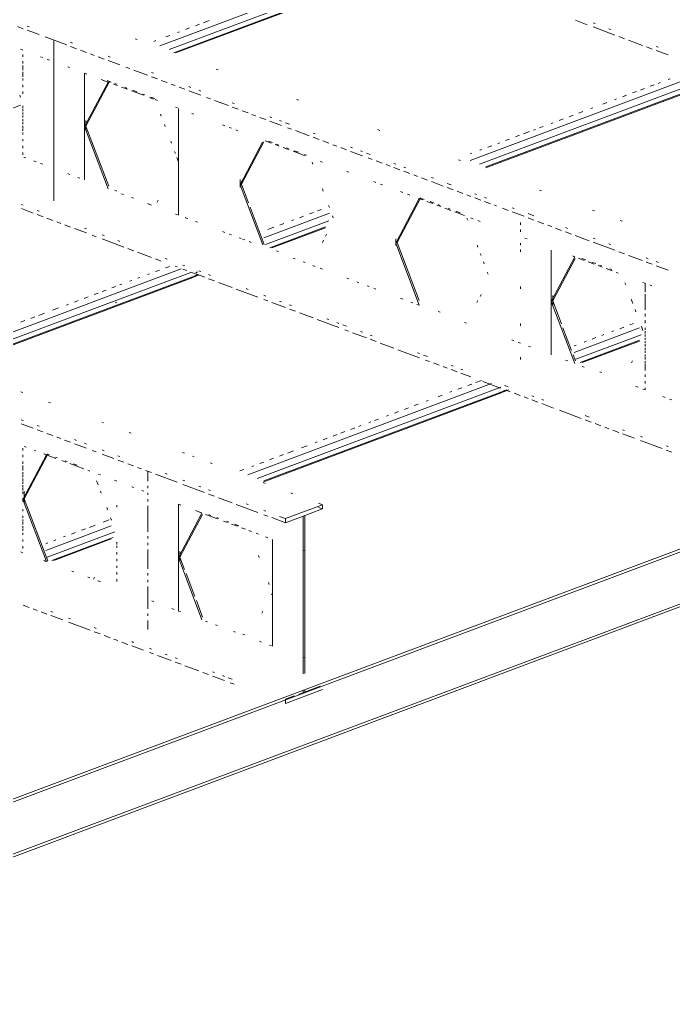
# Paper-space layout '03 3D Building and Roof' of a CAD drawing. Header units: millimetres. Extents: x 5 to 415, y 5 to 292.
# Drawn here: x 112.64 to 133.27, y 53.92 to 84.76 of the extents above; entities that cross this region are included whole.
import ezdxf

# ---------------------------------------------------------------- set-up
doc = ezdxf.new("R2010")
doc.units = ezdxf.units.MM
doc.layers.add('EXISTING', color=7, linetype='Continuous')
picture_1 = doc.add_image_def('image2.png', size_in_pixel=(1777, 905))

# ---------------------------------------------------------------- blocks, each defined once
blk = doc.blocks.new('SHEET_03')
at = {"layer": 'EXISTING', "color": 250, "lineweight": 9}
for p, q in [((96.061, 54.039), (211.603, 97.322)), ((96.061, 53.952), (211.603, 97.235)), ((96.061, 52.306), (211.603, 95.589)), ((96.061, 52.218), (211.603, 95.501)), ((117.066, 83.929), (124.627, 86.761)), ((124.924, 86.644), (117.364, 83.812)), ((117.504, 83.707), (125.126, 86.563)), ((117.566, 83.705), (125.001, 86.491)), ((112.762, 84.469), (112.575, 84.539)), ((112.886, 84.554), (112.948, 84.53)), ((118.191, 84.563), (118.316, 84.61)), ((118.441, 84.656), (118.628, 84.727)), ((130.546, 84.597), (130.173, 84.736)), ((130.732, 84.658), (130.794, 84.634)), ((131.416, 84.27), (130.732, 84.527)), ((113.259, 84.283), (112.886, 84.422)), ((114.13, 83.957), (113.446, 84.213)), ((117.254, 84.212), (117.379, 84.259)), ((117.628, 84.352), (117.691, 84.376)), ((117.878, 84.446), (118.003, 84.493)), ((131.23, 84.471), (131.292, 84.448)), ((131.727, 84.154), (131.541, 84.224)), ((113.722, 84.09), (113.722, 83.431)), ((114.254, 84.041), (114.316, 84.018)), ((114.441, 83.84), (114.254, 83.91)), ((116.353, 84.129), (116.291, 84.152)), ((116.879, 84.071), (116.941, 84.095)), ((132.287, 83.944), (131.851, 84.107)), ((132.598, 83.828), (132.411, 83.898)), ((132.722, 83.912), (132.784, 83.889)), ((112.75, 83.795), (112.676, 83.823)), ((112.75, 83.657), (112.75, 83.589)), ((112.75, 83.584), (112.75, 83.655)), ((113.375, 83.561), (113.305, 83.587)), ((114.751, 83.724), (114.565, 83.794)), ((115, 83.63), (114.876, 83.677)), ((115.435, 83.599), (115.498, 83.575)), ((133.095, 83.642), (132.722, 83.781)), ((112.75, 83.374), (112.75, 83.444)), ((112.75, 83.314), (112.75, 83.245)), ((113.583, 83.483), (113.513, 83.509)), ((113.722, 83.431), (113.722, 80.064)), ((115.311, 83.514), (115.124, 83.584)), ((115.808, 83.328), (115.435, 83.467)), ((112.75, 83.164), (112.75, 83.234)), ((112.75, 83.108), (112.75, 83.039)), ((112.75, 82.953), (112.75, 83.023)), ((114.162, 83.266), (114.225, 83.242)), ((114.694, 79.7), (114.694, 83.066)), ((114.694, 83.066), (114.694, 81.383)), ((114.768, 83.039), (114.694, 83.066)), ((116.119, 83.211), (115.995, 83.258)), ((116.679, 83.002), (116.244, 83.165)), ((116.803, 83.086), (116.865, 83.063)), ((118.902, 83.174), (118.84, 83.197)), ((126.85, 80.311), (134.473, 83.166)), ((134.77, 83.049), (127.147, 80.194)), ((112.75, 82.902), (112.75, 82.833)), ((112.75, 82.695), (112.75, 82.627)), ((114.694, 81.383), (115.434, 82.789)), ((115.479, 82.806), (114.738, 81.4)), ((115.434, 82.789), (115.212, 82.872)), ((115.294, 82.841), (115.483, 82.771)), ((115.528, 82.787), (115.402, 82.835)), ((115.405, 82.833), (115.479, 82.806)), ((115.479, 82.806), (115.434, 82.789)), ((115.609, 82.724), (115.735, 82.677)), ((115.716, 82.717), (115.653, 82.74)), ((116.99, 82.885), (116.803, 82.955)), ((117.301, 82.769), (117.114, 82.839)), ((117.549, 82.675), (117.425, 82.722)), ((127.35, 80.113), (134.848, 82.921)), ((127.35, 80.087), (134.723, 82.849)), ((132.536, 82.653), (132.661, 82.7)), ((132.786, 82.747), (132.848, 82.77)), ((133.098, 82.864), (133.161, 82.887)), ((112.651, 82.373), (112.676, 82.308)), ((112.75, 82.489), (112.75, 82.421)), ((115.861, 82.629), (116.049, 82.559)), ((116.031, 82.599), (115.968, 82.622)), ((116.175, 82.512), (116.553, 82.37)), ((116.345, 82.481), (116.22, 82.528)), ((116.597, 82.387), (116.534, 82.41)), ((117.86, 82.559), (117.674, 82.629)), ((117.985, 82.644), (118.047, 82.62)), ((118.358, 82.373), (117.985, 82.512)), ((118.296, 82.527), (118.358, 82.504)), ((131.661, 82.326), (131.786, 82.372)), ((131.973, 82.443), (132.098, 82.489)), ((132.223, 82.536), (132.348, 82.583)), ((112.678, 82.056), (110.616, 81.284)), ((116.741, 82.299), (116.867, 82.252)), ((116.912, 82.269), (116.786, 82.316)), ((116.99, 82.206), (116.916, 82.234)), ((118.669, 82.256), (118.544, 82.303)), ((119.228, 82.047), (118.793, 82.21)), ((119.353, 82.131), (119.415, 82.108)), ((121.452, 82.219), (121.39, 82.242)), ((131.036, 82.092), (131.161, 82.138)), ((131.411, 82.232), (131.473, 82.255)), ((112.75, 81.971), (112.75, 82.041)), ((112.75, 81.94), (112.75, 81.871)), ((112.75, 81.761), (112.75, 81.831)), ((117.089, 81.777), (117.113, 81.711)), ((117.559, 81.993), (117.622, 81.97)), ((117.656, 81.957), (117.656, 78.59)), ((117.656, 80.273), (117.656, 81.957)), ((118.143, 81.775), (118.073, 81.801)), ((119.539, 81.93), (119.353, 82)), ((119.85, 81.814), (119.663, 81.884)), ((120.099, 81.72), (119.974, 81.767)), ((129.974, 81.694), (130.099, 81.74)), ((130.286, 81.811), (130.411, 81.858)), ((130.661, 81.951), (130.724, 81.975)), ((112.75, 81.734), (112.75, 81.665)), ((112.75, 81.55), (112.75, 81.62)), ((112.75, 81.527), (112.75, 81.459)), ((114.738, 81.572), (114.738, 81.297)), ((114.738, 81.4), (114.738, 81.54)), ((117.212, 81.45), (117.237, 81.384)), ((119.115, 81.41), (119.045, 81.436)), ((120.41, 81.604), (120.223, 81.674)), ((120.534, 81.689), (120.596, 81.665)), ((120.907, 81.418), (120.534, 81.557)), ((120.845, 81.572), (120.907, 81.549)), ((121.031, 81.502), (121.156, 81.456)), ((129.412, 81.483), (129.474, 81.506)), ((129.661, 81.577), (129.786, 81.623)), ((112.75, 81.34), (112.75, 81.41)), ((112.75, 81.321), (112.75, 81.253)), ((112.75, 81.129), (112.75, 81.2)), ((114.694, 81.383), (114.738, 81.4)), ((114.694, 81.383), (114.694, 79.7)), ((115.434, 79.422), (114.694, 81.383)), ((114.738, 81.259), (114.738, 81.4)), ((114.738, 81.4), (115.454, 79.504)), ((119.323, 81.332), (119.254, 81.358)), ((119.531, 81.254), (119.462, 81.28)), ((121.218, 81.301), (121.094, 81.348)), ((121.777, 81.092), (121.342, 81.255)), ((121.902, 81.176), (121.964, 81.153)), ((124.001, 81.264), (123.939, 81.287)), ((128.537, 81.155), (128.724, 81.226)), ((128.849, 81.272), (128.912, 81.296)), ((129.037, 81.343), (129.162, 81.389)), ((112.75, 80.919), (112.75, 80.989)), ((117.41, 80.927), (117.434, 80.862)), ((119.601, 79.545), (120.308, 80.887)), ((120.352, 80.904), (119.645, 79.562)), ((120.39, 80.933), (120.579, 80.862)), ((120.623, 80.879), (120.497, 80.926)), ((120.705, 80.815), (120.83, 80.768)), ((120.812, 80.808), (120.749, 80.831)), ((122.088, 80.975), (121.902, 81.045)), ((122.399, 80.859), (122.213, 80.929)), ((122.648, 80.766), (122.524, 80.812)), ((127.725, 80.851), (127.787, 80.874)), ((127.974, 80.945), (128.099, 80.991)), ((128.287, 81.062), (128.412, 81.109)), ((112.75, 80.709), (112.75, 80.779)), ((112.75, 80.772), (112.75, 80.703)), ((112.75, 80.498), (112.75, 80.568)), ((112.75, 80.565), (112.75, 80.497)), ((117.533, 80.6), (117.558, 80.535)), ((120.956, 80.721), (121.145, 80.65)), ((121.126, 80.69), (121.064, 80.714)), ((121.271, 80.603), (121.648, 80.461)), ((121.441, 80.572), (121.315, 80.619)), ((121.693, 80.478), (121.63, 80.502)), ((122.959, 80.649), (122.772, 80.719)), ((123.083, 80.734), (123.145, 80.71)), ((123.456, 80.463), (123.083, 80.602)), ((123.394, 80.617), (123.456, 80.594)), ((123.581, 80.547), (123.705, 80.501)), ((126.85, 80.523), (126.912, 80.547)), ((127.162, 80.64), (127.225, 80.664)), ((127.412, 80.734), (127.537, 80.781)), ((112.841, 80.394), (112.778, 80.417)), ((113.097, 80.298), (113.166, 80.272)), ((113.305, 80.22), (113.375, 80.194)), ((117.607, 80.404), (117.656, 80.273)), ((117.656, 78.59), (117.656, 80.273)), ((121.872, 80.265), (121.897, 80.2)), ((122.193, 80.257), (122.119, 80.285)), ((123.767, 80.346), (123.643, 80.393)), ((124.078, 80.23), (123.892, 80.3)), ((124.451, 80.221), (124.513, 80.198)), ((126.55, 80.309), (126.488, 80.332)), ((113.722, 80.064), (113.722, 79.038)), ((114.225, 79.875), (114.162, 79.899)), ((122.969, 79.966), (123.032, 79.943)), ((124.327, 80.137), (124.202, 80.183)), ((124.638, 80.02), (124.451, 80.09)), ((124.762, 80.105), (124.824, 80.081)), ((124.949, 79.904), (124.762, 79.974)), ((114.54, 79.758), (114.477, 79.781)), ((119.601, 79.511), (119.601, 79.717)), ((119.601, 79.615), (119.601, 79.545)), ((119.645, 79.665), (119.645, 79.527)), ((119.645, 79.562), (119.645, 79.632)), ((123.883, 79.624), (123.813, 79.65)), ((125.197, 79.811), (125.073, 79.857)), ((125.508, 79.694), (125.322, 79.764)), ((125.633, 79.779), (125.695, 79.755)), ((126.006, 79.508), (125.633, 79.647)), ((126.13, 79.592), (126.254, 79.546)), ((115.653, 79.374), (115.716, 79.35)), ((119.601, 79.545), (119.645, 79.562)), ((119.601, 79.545), (119.601, 79.475)), ((120.317, 77.649), (119.601, 79.545)), ((119.645, 79.562), (119.867, 78.973)), ((122.193, 79.416), (122.218, 79.35)), ((124.091, 79.546), (124.022, 79.572)), ((124.73, 79.307), (124.656, 79.335)), ((126.316, 79.391), (126.13, 79.461)), ((126.627, 79.275), (126.441, 79.345)), ((129.1, 79.354), (129.037, 79.377)), ((115.924, 79.239), (115.861, 79.263)), ((116.238, 79.121), (116.175, 79.145)), ((117.017, 79.059), (116.983, 78.995)), ((124.508, 77.707), (125.248, 79.113)), ((125.293, 79.129), (124.552, 77.723)), ((124.952, 79.224), (124.878, 79.251)), ((125.234, 79.118), (125.36, 79.071)), ((125.293, 79.129), (125.248, 79.113)), ((125.404, 79.088), (125.278, 79.135)), ((125.486, 79.024), (125.674, 78.953)), ((125.719, 78.97), (125.593, 79.017)), ((126.876, 79.182), (126.752, 79.228)), ((127, 79.266), (127.063, 79.243)), ((127.187, 79.065), (127, 79.135)), ((127.311, 79.15), (127.373, 79.126)), ((127.498, 78.949), (127.311, 79.019)), ((112.7, 78.927), (112.762, 78.904)), ((113.073, 78.657), (112.7, 78.796)), ((113.197, 78.741), (113.259, 78.718)), ((116.804, 78.909), (116.678, 78.956)), ((119.917, 78.843), (120.361, 77.666)), ((121.789, 78.627), (121.914, 78.674)), ((122.039, 78.721), (122.164, 78.768)), ((122.391, 78.893), (122.415, 78.827)), ((125.8, 78.906), (125.926, 78.859)), ((125.908, 78.899), (125.845, 78.923)), ((126.052, 78.812), (126.241, 78.741)), ((126.222, 78.781), (126.159, 78.805)), ((126.366, 78.694), (126.681, 78.576)), ((126.537, 78.663), (126.411, 78.711)), ((127.684, 78.879), (127.622, 78.902)), ((128.057, 78.739), (127.871, 78.809)), ((128.182, 78.824), (128.244, 78.8)), ((128.555, 78.553), (128.182, 78.693)), ((130.778, 78.725), (130.716, 78.748)), ((113.383, 78.54), (113.197, 78.61)), ((113.694, 78.424), (113.508, 78.494)), ((113.943, 78.33), (113.819, 78.377)), ((117.622, 78.603), (117.559, 78.626)), ((117.865, 78.512), (117.934, 78.486)), ((117.937, 78.485), (117.874, 78.509)), ((118.251, 78.367), (118.188, 78.391)), ((120.352, 77.876), (122.414, 78.649)), ((122.399, 78.415), (120.399, 77.666)), ((121.226, 78.417), (121.289, 78.44)), ((121.476, 78.51), (121.601, 78.557)), ((122.514, 78.566), (122.539, 78.501)), ((126.754, 78.492), (126.779, 78.427)), ((126.952, 78.475), (126.878, 78.502)), ((127.174, 78.391), (127.1, 78.419)), ((128.442, 78.356), (128.442, 78.283)), ((128.679, 78.637), (128.866, 78.567)), ((128.866, 78.436), (128.679, 78.506)), ((129.177, 78.32), (128.99, 78.39)), ((131.649, 78.399), (131.587, 78.422)), ((114.254, 78.214), (114.067, 78.284)), ((114.751, 78.028), (114.378, 78.167)), ((114.689, 78.182), (114.751, 78.159)), ((119.045, 78.07), (119.115, 78.044)), ((120.477, 78.136), (120.664, 78.206)), ((120.539, 77.561), (122.289, 78.217)), ((120.602, 77.559), (122.289, 78.191)), ((120.851, 78.276), (120.976, 78.323)), ((128.442, 78.136), (128.442, 78.063)), ((129.425, 78.227), (129.301, 78.273)), ((129.736, 78.11), (129.55, 78.18)), ((129.861, 78.195), (129.923, 78.171)), ((130.047, 77.994), (129.861, 78.064)), ((115.062, 77.911), (114.938, 77.958)), ((115.249, 77.972), (115.311, 77.949)), ((115.933, 77.585), (115.249, 77.841)), ((115.746, 77.786), (115.808, 77.763)), ((119.254, 77.992), (119.323, 77.966)), ((119.635, 77.849), (119.572, 77.872)), ((119.675, 77.834), (119.749, 77.806)), ((119.95, 77.731), (119.887, 77.754)), ((122.227, 77.796), (122.193, 77.732)), ((122.328, 77.988), (122.294, 77.924)), ((124.508, 77.847), (124.508, 77.707)), ((124.508, 77.672), (124.508, 77.81)), ((124.552, 77.723), (124.552, 77.794)), ((128.651, 77.838), (128.581, 77.864)), ((130.607, 77.784), (130.171, 77.947)), ((130.731, 77.869), (130.793, 77.845)), ((131.415, 77.481), (130.731, 77.738)), ((116.244, 77.469), (116.057, 77.539)), ((116.803, 77.259), (116.368, 77.422)), ((120.749, 77.465), (120.812, 77.441)), ((124.508, 77.707), (124.552, 77.723)), ((124.508, 77.707), (124.508, 77.637)), ((125.248, 75.746), (124.508, 77.707)), ((124.552, 77.723), (125.243, 75.893)), ((127.075, 77.643), (127.1, 77.577)), ((128.442, 77.71), (128.442, 77.641)), ((128.442, 77.504), (128.442, 77.435)), ((129.414, 76.659), (129.414, 77.483)), ((129.414, 77.482), (129.414, 77.412)), ((131.229, 77.682), (131.291, 77.659)), ((131.726, 77.365), (131.539, 77.435)), ((117.114, 77.143), (116.928, 77.212)), ((117.239, 77.227), (117.301, 77.204)), ((121.334, 77.212), (121.271, 77.236)), ((121.648, 77.095), (121.585, 77.118)), ((127.174, 77.381), (127.199, 77.316)), ((127.273, 77.12), (127.297, 77.055)), ((129.414, 75.869), (130.155, 77.275)), ((129.414, 77.271), (129.414, 77.201)), ((130.166, 77.227), (129.459, 75.885)), ((130.078, 77.303), (130.141, 77.28)), ((130.155, 77.275), (130.081, 77.302)), ((130.267, 77.233), (130.455, 77.162)), ((130.5, 77.179), (130.374, 77.226)), ((130.581, 77.115), (130.77, 77.044)), ((130.814, 77.061), (130.689, 77.108)), ((132.286, 77.155), (131.85, 77.318)), ((132.41, 77.24), (132.472, 77.216)), ((132.596, 77.039), (132.41, 77.109)), ((132.721, 77.123), (132.783, 77.1)), ((110.122, 74.044), (117.745, 76.9)), ((116.933, 76.808), (117.058, 76.855)), ((117.245, 76.926), (117.37, 76.972)), ((117.612, 76.956), (117.549, 76.98)), ((117.798, 77.017), (117.86, 76.994)), ((117.922, 76.84), (117.798, 76.886)), ((118.296, 76.831), (118.358, 76.808)), ((121.897, 77.001), (121.971, 76.974)), ((122.119, 76.918), (122.193, 76.89)), ((129.414, 77.061), (129.414, 75.869)), ((130.896, 76.997), (131.022, 76.95)), ((131.003, 76.99), (130.94, 77.014)), ((131.147, 76.903), (131.336, 76.832)), ((131.318, 76.872), (131.255, 76.896)), ((133.094, 76.852), (132.721, 76.992)), ((118.043, 76.783), (110.483, 73.951)), ((110.622, 73.846), (118.183, 76.679)), ((110.685, 73.844), (118.058, 76.606)), ((116.121, 76.504), (116.183, 76.528)), ((116.371, 76.598), (116.433, 76.621)), ((116.683, 76.715), (116.746, 76.738)), ((118.482, 76.63), (118.047, 76.793)), ((118.183, 76.679), (118.058, 76.606)), ((118.102, 76.623), (118.227, 76.695)), ((118.102, 76.623), (118.29, 76.693)), ((118.198, 76.774), (118.26, 76.798)), ((118.227, 76.695), (118.29, 76.719)), ((118.606, 76.715), (118.669, 76.691)), ((118.793, 76.514), (118.606, 76.584)), ((123.032, 76.576), (122.969, 76.6)), ((127.396, 76.793), (127.421, 76.728)), ((129.414, 76.453), (129.414, 76.521)), ((131.462, 76.785), (131.525, 76.761)), ((115.246, 76.177), (115.371, 76.223)), ((115.558, 76.294), (115.683, 76.34)), ((115.808, 76.387), (115.871, 76.411)), ((119.353, 76.304), (118.917, 76.467)), ((120.161, 76.001), (119.477, 76.257)), ((119.788, 76.272), (119.85, 76.249)), ((123.347, 76.458), (123.284, 76.482)), ((123.605, 76.362), (123.674, 76.336)), ((123.813, 76.284), (123.883, 76.258)), ((128.442, 76.336), (128.442, 76.267)), ((129.414, 76.247), (129.414, 76.315)), ((131.735, 76.458), (131.76, 76.393)), ((132.377, 76.442), (132.303, 76.47)), ((132.377, 76.442), (132.377, 76.236)), ((132.377, 76.372), (132.377, 76.442)), ((132.377, 76.162), (132.377, 76.232)), ((132.585, 76.364), (132.516, 76.39)), ((114.371, 75.849), (114.496, 75.896)), ((114.684, 75.966), (114.809, 76.013)), ((114.996, 76.083), (115.121, 76.13)), ((120.347, 76.062), (120.41, 76.039)), ((120.472, 75.885), (120.347, 75.931)), ((120.845, 75.876), (120.907, 75.853)), ((124.656, 75.968), (124.73, 75.94)), ((127.1, 75.894), (127.066, 75.83)), ((127.201, 76.086), (127.167, 76.022)), ((129.414, 75.285), (129.414, 76.109)), ((129.414, 75.869), (129.459, 75.885)), ((129.459, 76.057), (129.459, 75.782)), ((129.459, 75.885), (129.459, 76.026)), ((129.459, 75.745), (129.459, 75.885)), ((129.459, 75.885), (129.73, 75.166)), ((131.933, 75.935), (131.982, 75.805)), ((132.377, 76.099), (132.377, 76.03)), ((132.377, 75.601), (132.377, 76.021)), ((132.377, 75.893), (132.377, 75.824)), ((113.684, 75.591), (113.871, 75.662)), ((114.121, 75.755), (114.184, 75.779)), ((115.654, 75.822), (115.716, 75.845)), ((121.031, 75.675), (120.596, 75.838)), ((121.156, 75.76), (121.218, 75.736)), ((121.342, 75.559), (121.156, 75.629)), ((125.045, 75.822), (124.982, 75.846)), ((125.174, 75.774), (125.248, 75.746)), ((129.414, 75.869), (129.414, 74.185)), ((130.155, 73.908), (129.414, 75.869)), ((132.056, 75.609), (132.081, 75.543)), ((132.377, 75.686), (132.377, 75.618)), ((112.684, 75.217), (112.809, 75.264)), ((112.997, 75.334), (113.122, 75.381)), ((113.247, 75.428), (113.434, 75.498)), ((121.902, 75.349), (121.467, 75.512)), ((122.71, 75.046), (122.026, 75.302)), ((122.337, 75.317), (122.399, 75.294)), ((125.845, 75.556), (125.908, 75.532)), ((132.377, 75.48), (132.377, 75.412)), ((132.377, 75.39), (132.377, 75.46)), ((132.377, 75.274), (132.377, 75.205)), ((122.648, 75.201), (122.71, 75.177)), ((122.835, 75.131), (122.959, 75.084)), ((123.021, 74.93), (122.897, 74.976)), ((126.744, 75.186), (126.681, 75.209)), ((128.442, 75.168), (128.442, 75.099)), ((129.414, 75.079), (129.414, 75.147)), ((129.78, 75.036), (130.051, 74.317)), ((130.135, 74.258), (132.197, 75.031)), ((131.572, 75.009), (131.697, 75.056)), ((131.885, 75.126), (132.01, 75.173)), ((132.254, 75.086), (132.303, 74.955)), ((132.377, 75.18), (132.377, 75.25)), ((132.377, 74.969), (132.377, 75.039)), ((123.581, 74.72), (123.145, 74.883)), ((123.394, 74.921), (123.456, 74.898)), ((123.705, 74.805), (123.767, 74.781)), ((123.892, 74.604), (123.705, 74.674)), ((128.165, 74.654), (128.234, 74.627)), ((129.414, 74.185), (129.414, 74.941)), ((132.245, 74.82), (130.183, 74.048)), ((130.323, 73.943), (132.197, 74.645)), ((130.698, 74.682), (130.823, 74.728)), ((131.01, 74.799), (131.072, 74.822)), ((131.322, 74.916), (131.385, 74.939)), ((132.377, 74.931), (132.377, 74.862)), ((132.377, 74.759), (132.377, 74.829)), ((132.377, 74.725), (132.377, 74.656)), ((124.451, 74.394), (124.016, 74.557)), ((125.259, 74.091), (124.575, 74.347)), ((128.373, 74.575), (128.442, 74.549)), ((128.442, 74.549), (128.379, 74.573)), ((128.757, 74.432), (128.694, 74.455)), ((130.135, 74.471), (130.198, 74.494)), ((130.385, 73.941), (132.197, 74.62)), ((130.448, 74.588), (130.51, 74.611)), ((132.377, 74.548), (132.377, 74.619)), ((132.377, 74.518), (132.377, 74.45)), ((132.377, 74.338), (132.377, 74.408)), ((125.197, 74.246), (125.259, 74.222)), ((125.384, 74.176), (125.508, 74.129)), ((128.442, 74.11), (128.442, 74.037)), ((130.101, 74.186), (130.175, 73.99)), ((132.377, 74.312), (132.377, 74.244)), ((132.377, 74.128), (132.377, 74.198)), ((132.377, 74.106), (132.377, 74.037)), ((125.57, 73.975), (125.446, 74.021)), ((125.881, 73.858), (125.695, 73.928)), ((126.13, 73.765), (126.006, 73.812)), ((126.254, 73.85), (126.316, 73.826)), ((126.441, 73.649), (126.254, 73.719)), ((126.565, 73.733), (126.627, 73.71)), ((129.859, 74.019), (129.933, 73.991)), ((130.455, 73.795), (130.392, 73.819)), ((131.973, 73.992), (131.939, 73.928)), ((132.377, 73.917), (132.377, 73.987)), ((132.377, 73.9), (132.377, 73.694)), ((132.377, 73.707), (132.377, 73.777)), ((126.876, 73.486), (126.565, 73.602)), ((130.94, 73.647), (131.003, 73.623)), ((132.377, 73.496), (132.377, 73.566)), ((132.377, 73.556), (132.377, 73.488)), ((119.844, 70.403), (127.529, 73.282)), ((127.827, 73.165), (120.141, 70.286)), ((126.467, 73.097), (126.592, 73.143)), ((126.779, 73.214), (126.904, 73.261)), ((127.029, 73.307), (127.217, 73.378)), ((127.809, 73.136), (127.249, 73.346)), ((127.933, 73.221), (128.057, 73.174)), ((132.081, 73.186), (132.155, 73.159)), ((132.154, 73.159), (132.091, 73.183)), ((132.303, 73.103), (132.377, 73.075)), ((132.377, 73.286), (132.377, 73.356)), ((132.377, 73.35), (132.377, 73.282)), ((132.377, 73.075), (132.377, 73.146)), ((132.377, 73.144), (132.377, 73.075)), ((112.746, 72.995), (112.684, 73.018)), ((120.343, 70.205), (127.904, 73.037)), ((120.343, 70.179), (127.779, 72.965)), ((125.842, 72.863), (125.967, 72.909)), ((126.217, 73.003), (126.279, 73.026)), ((127.904, 73.037), (127.779, 72.965)), ((127.823, 72.981), (128.073, 73.075)), ((127.823, 72.981), (127.948, 73.054)), ((127.948, 73.054), (128.011, 73.077)), ((128.12, 73.02), (127.995, 73.066)), ((128.431, 72.903), (128.244, 72.973)), ((128.679, 72.81), (128.555, 72.857)), ((128.804, 72.895), (128.866, 72.871)), ((132.933, 72.867), (133.002, 72.841)), ((113.616, 72.668), (113.554, 72.692)), ((124.78, 72.465), (124.905, 72.512)), ((125.092, 72.582), (125.217, 72.629)), ((125.467, 72.722), (125.53, 72.746)), ((128.99, 72.694), (128.804, 72.764)), ((129.114, 72.778), (129.177, 72.755)), ((129.488, 72.507), (129.114, 72.647)), ((133.141, 72.789), (133.21, 72.763)), ((124.217, 72.254), (124.28, 72.277)), ((124.467, 72.348), (124.592, 72.394)), ((130.358, 72.181), (129.674, 72.438)), ((130.482, 72.266), (130.607, 72.219)), ((112.698, 72.138), (112.761, 72.115)), ((113.071, 71.867), (112.698, 72.007)), ((113.196, 71.952), (113.258, 71.929)), ((115.295, 72.04), (115.233, 72.063)), ((123.093, 71.833), (123.218, 71.88)), ((123.343, 71.926), (123.405, 71.95)), ((123.655, 72.043), (123.718, 72.067)), ((123.842, 72.114), (123.967, 72.16)), ((130.669, 72.065), (130.482, 72.135)), ((130.98, 71.948), (130.793, 72.018)), ((131.229, 71.855), (131.104, 71.902)), ((113.382, 71.751), (113.196, 71.821)), ((113.693, 71.635), (113.507, 71.704)), ((113.942, 71.541), (113.818, 71.588)), ((116.165, 71.713), (116.103, 71.737)), ((122.53, 71.622), (122.655, 71.669)), ((122.78, 71.716), (122.905, 71.762)), ((131.539, 71.739), (131.353, 71.809)), ((131.664, 71.823), (131.726, 71.8)), ((132.037, 71.552), (131.664, 71.692)), ((132.223, 71.614), (132.286, 71.59)), ((112.784, 71.296), (112.847, 71.273)), ((114.253, 71.425), (114.066, 71.495)), ((114.377, 71.509), (114.439, 71.486)), ((114.75, 71.239), (114.377, 71.378)), ((114.688, 71.393), (114.75, 71.37)), ((121.531, 71.248), (121.718, 71.318)), ((121.968, 71.411), (122.031, 71.435)), ((122.218, 71.505), (122.343, 71.552)), ((132.907, 71.226), (132.223, 71.483)), ((133.032, 71.311), (133.094, 71.288)), ((112.75, 71.172), (112.75, 71.241)), ((112.75, 71.239), (112.75, 71.169)), ((112.75, 70.966), (112.75, 71.034)), ((112.75, 69.626), (113.49, 71.032)), ((112.75, 71.029), (112.75, 70.959)), ((113.535, 71.048), (112.794, 69.643)), ((113.099, 71.179), (113.161, 71.155)), ((113.413, 71.061), (113.791, 70.919)), ((113.49, 71.032), (113.416, 71.06)), ((113.535, 71.048), (113.49, 71.032)), ((113.583, 71.03), (113.52, 71.054)), ((113.835, 70.936), (113.772, 70.96)), ((115.061, 71.122), (114.937, 71.169)), ((115.248, 71.183), (115.31, 71.16)), ((115.621, 70.912), (115.248, 71.052)), ((115.745, 70.997), (115.807, 70.974)), ((117.844, 71.085), (117.782, 71.108)), ((118.155, 70.968), (118.093, 70.991)), ((120.843, 70.99), (120.968, 71.037)), ((121.093, 71.084), (121.281, 71.154)), ((133.218, 71.11), (133.032, 71.18)), ((112.75, 70.818), (112.75, 70.748)), ((112.75, 70.622), (112.75, 70.691)), ((113.979, 70.849), (114.105, 70.802)), ((114.15, 70.818), (114.087, 70.842)), ((114.231, 70.754), (114.671, 70.589)), ((114.464, 70.7), (114.338, 70.747)), ((115.932, 70.796), (115.745, 70.866)), ((116.242, 70.68), (116.056, 70.749)), ((116.491, 70.586), (116.367, 70.633)), ((118.715, 70.759), (118.653, 70.782)), ((119.969, 70.662), (120.031, 70.686)), ((120.219, 70.756), (120.343, 70.803)), ((120.531, 70.873), (120.656, 70.92)), ((112.75, 70.608), (112.75, 70.538)), ((112.75, 70.416), (112.75, 70.485)), ((112.75, 70.397), (112.75, 70.327)), ((114.797, 70.542), (114.86, 70.519)), ((115.194, 70.394), (115.12, 70.421)), ((116.802, 70.47), (116.616, 70.54)), ((116.684, 70.495), (116.684, 70.202)), ((117.61, 70.167), (116.926, 70.423)), ((117.237, 70.438), (117.3, 70.415)), ((119.594, 70.522), (119.719, 70.569)), ((112.75, 70.21), (112.75, 70.279)), ((112.75, 70.187), (112.75, 70.117)), ((112.75, 70.004), (112.75, 70.073)), ((115.07, 70.215), (115.12, 70.085)), ((115.712, 70.199), (115.638, 70.227)), ((116.181, 70.024), (116.244, 70)), ((116.684, 70.055), (116.684, 69.982)), ((117.797, 70.228), (117.859, 70.205)), ((118.481, 69.841), (117.797, 70.097)), ((118.294, 70.042), (118.357, 70.019)), ((120.394, 70.13), (120.331, 70.153)), ((112.75, 69.977), (112.75, 69.906)), ((112.75, 69.798), (112.75, 69.866)), ((112.794, 69.883), (112.794, 69.54)), ((112.794, 69.643), (112.794, 69.853)), ((115.194, 69.889), (115.218, 69.823)), ((116.496, 69.906), (116.559, 69.882)), ((116.684, 69.835), (116.684, 69.767)), ((118.605, 69.926), (118.667, 69.902)), ((118.792, 69.725), (118.605, 69.794)), ((121.264, 69.804), (121.202, 69.827)), ((112.75, 69.592), (112.75, 69.66)), ((112.75, 69.626), (112.794, 69.643)), ((112.75, 69.626), (112.75, 69.556)), ((113.49, 67.665), (112.75, 69.626)), ((112.794, 69.502), (112.794, 69.643)), ((112.794, 69.643), (113.535, 67.682)), ((115.712, 69.444), (115.712, 69.375)), ((116.684, 69.629), (116.684, 69.56)), ((116.684, 69.423), (116.684, 68.599)), ((117.656, 66.104), (117.656, 69.471)), ((117.656, 69.471), (117.656, 67.788)), ((117.731, 69.443), (117.656, 69.471)), ((119.351, 69.515), (118.916, 69.678)), ((120.16, 69.212), (119.476, 69.468)), ((119.787, 69.483), (119.849, 69.46)), ((121.03, 69.017), (122.197, 69.454)), ((122.197, 69.454), (122.072, 69.501)), ((122.197, 69.323), (122.197, 69.454)), ((112.75, 69.248), (112.75, 69.317)), ((112.75, 69.042), (112.75, 69.111)), ((115.391, 69.366), (115.416, 69.3)), ((117.656, 67.788), (118.397, 69.194)), ((118.408, 69.146), (117.701, 67.804)), ((118.194, 69.27), (118.383, 69.199)), ((118.397, 69.194), (118.323, 69.221)), ((118.509, 69.152), (118.886, 69.011)), ((118.679, 69.121), (118.616, 69.145)), ((120.346, 69.273), (120.408, 69.25)), ((120.471, 69.096), (120.346, 69.142)), ((122.197, 69.323), (121.03, 68.886)), ((121.591, 69.096), (121.636, 69.113)), ((121.591, 67.997), (121.591, 69.096)), ((121.636, 69.113), (121.636, 68.014)), ((122.072, 69.37), (122.197, 69.323)), ((112.75, 68.995), (112.75, 68.925)), ((112.75, 68.836), (112.75, 68.904)), ((112.75, 68.784), (112.75, 68.714)), ((113.47, 68.015), (115.532, 68.788)), ((114.845, 68.743), (115.032, 68.813)), ((115.282, 68.907), (115.47, 68.977)), ((115.515, 69.039), (115.539, 68.974)), ((118.931, 69.027), (118.868, 69.051)), ((119.075, 68.94), (119.201, 68.893)), ((119.245, 68.909), (119.182, 68.933)), ((119.327, 68.846), (119.515, 68.775)), ((119.56, 68.792), (119.434, 68.839)), ((121.03, 68.886), (120.595, 69.049)), ((120.844, 69.087), (121.03, 69.017)), ((121.03, 69.017), (121.03, 68.886)), ((112.75, 68.63), (112.75, 68.698)), ((112.75, 68.574), (112.75, 68.504)), ((115.643, 68.601), (113.518, 67.805)), ((114.283, 68.532), (114.408, 68.579)), ((114.595, 68.649), (114.72, 68.696)), ((119.641, 68.728), (119.767, 68.681)), ((119.953, 68.611), (119.878, 68.639)), ((119.893, 68.633), (119.956, 68.61)), ((120.175, 68.528), (120.101, 68.556)), ((112.75, 68.363), (112.75, 68.293)), ((113.47, 68.228), (113.533, 68.252)), ((113.658, 67.7), (115.595, 68.426)), ((113.72, 67.698), (115.532, 68.377)), ((113.72, 68.322), (113.783, 68.345)), ((114.033, 68.439), (114.095, 68.462)), ((115.712, 68.276), (115.712, 68.207)), ((115.712, 68.095), (115.712, 68.165)), ((116.684, 68.461), (116.684, 68.392)), ((116.684, 68.255), (116.684, 68.186)), ((120.471, 68.417), (120.397, 68.445)), ((120.619, 68.361), (120.619, 64.995)), ((120.619, 66.678), (120.619, 68.361)), ((112.68, 67.969), (112.75, 67.943)), ((112.75, 68.153), (112.75, 68.083)), ((112.75, 68.08), (112.75, 68.149)), ((115.712, 67.885), (115.712, 67.955)), ((116.684, 68.049), (116.684, 67.43)), ((117.701, 67.976), (117.701, 67.701)), ((117.701, 67.804), (117.701, 67.945)), ((121.636, 68.014), (121.591, 67.997)), ((121.591, 64.63), (121.591, 67.997)), ((121.636, 68.014), (121.636, 64.647)), ((113.476, 67.67), (113.413, 67.694)), ((113.416, 67.693), (113.49, 67.665)), ((113.535, 67.682), (113.49, 67.665)), ((115.712, 67.674), (115.712, 67.745)), ((117.656, 67.788), (117.701, 67.804)), ((117.656, 67.788), (117.656, 66.104)), ((118.397, 65.827), (117.656, 67.788)), ((117.701, 67.734), (117.701, 67.804)), ((117.701, 67.804), (117.849, 67.412)), ((120.175, 67.854), (120.199, 67.789)), ((114.357, 67.341), (114.294, 67.364)), ((115.712, 67.464), (115.712, 67.534)), ((115.712, 67.254), (115.712, 67.324)), ((116.684, 67.293), (116.684, 67.224)), ((117.898, 67.282), (118.17, 66.563)), ((114.86, 67.152), (114.797, 67.176)), ((115.005, 67.174), (114.972, 67.11)), ((115.175, 67.034), (115.112, 67.058)), ((115.12, 67.055), (115.194, 67.027)), ((115.712, 67.108), (115.712, 67.039)), ((116.684, 67.087), (116.684, 67.018)), ((120.496, 67.005), (120.52, 66.939)), ((116.684, 66.881), (116.684, 66.469)), ((120.619, 66.678), (120.585, 66.614)), ((120.619, 64.995), (120.619, 66.678)), ((116.684, 66.469), (116.684, 66.175)), ((116.873, 66.398), (116.81, 66.421)), ((118.219, 66.432), (118.417, 65.909)), ((112.947, 66.218), (112.761, 66.288)), ((113.196, 66.125), (113.071, 66.171)), ((113.507, 66.008), (113.32, 66.078)), ((113.631, 66.093), (113.693, 66.07)), ((116.684, 66.029), (116.684, 65.956)), ((117.448, 66.182), (117.518, 66.156)), ((117.656, 66.104), (117.731, 66.077)), ((120.316, 66.103), (120.282, 66.039)), ((114.004, 65.822), (113.631, 65.962)), ((114.191, 65.883), (114.253, 65.86)), ((114.875, 65.496), (114.191, 65.752)), ((116.684, 65.809), (116.684, 65.516)), ((118.572, 65.762), (118.509, 65.785)), ((114.999, 65.581), (115.061, 65.557)), ((115.185, 65.38), (114.999, 65.449)), ((118.886, 65.644), (118.823, 65.667)), ((119.452, 65.432), (119.389, 65.455)), ((115.496, 65.263), (115.31, 65.333)), ((115.745, 65.17), (115.621, 65.217)), ((116.056, 65.053), (115.869, 65.123)), ((116.18, 65.138), (116.242, 65.115)), ((119.685, 65.378), (119.748, 65.354)), ((120.27, 65.125), (120.207, 65.149)), ((116.553, 64.867), (116.18, 65.007)), ((116.74, 64.928), (116.802, 64.905)), ((116.864, 64.751), (116.74, 64.797)), ((120.585, 65.007), (120.522, 65.031)), ((117.424, 64.541), (116.989, 64.704)), ((117.237, 64.742), (117.3, 64.719)), ((117.548, 64.626), (117.61, 64.602)), ((117.735, 64.425), (117.548, 64.494)), ((121.591, 64.63), (121.636, 64.647)), ((121.591, 64.118), (121.591, 64.63)), ((121.636, 64.647), (121.636, 64.134)), ((118.294, 64.215), (117.859, 64.378)), ((118.605, 64.098), (118.419, 64.168)), ((118.73, 64.183), (118.792, 64.16)), ((119.103, 63.912), (118.73, 64.052)), ((119.04, 64.067), (119.103, 64.043)), ((119.227, 63.997), (119.351, 63.95)), ((119.414, 63.796), (119.289, 63.842)), ((122.197, 63.627), (121.03, 63.19)), ((121.442, 63.475), (122.128, 63.732)), ((121.591, 63.531), (121.591, 63.605)), ((121.636, 63.548), (121.591, 63.531)), ((121.636, 63.621), (121.636, 63.548)), ((121.03, 63.321), (121.305, 63.424)), ((121.03, 63.321), (121.03, 63.19))]:
    blk.add_line(p, q, dxfattribs=at)
image = blk.add_image(picture_1, insert=(25.75, 34), size_in_units=(188.499, 96))

psp = doc.layouts.new('03 3D Building and Roof')

# ---------------------------------------------------------------- block references
psp.add_blockref('SHEET_03', (0, 0))

doc.saveas('drawing.dxf')
